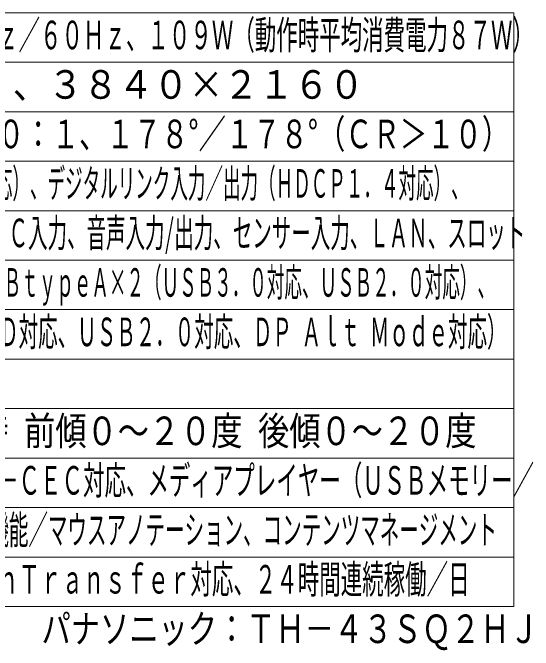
# Model space of a CAD drawing. Units: millimetres on the paper. Extents: x -62 to 64, y -59 to 59.
# Drawn here: x 11.9 to 64.5, y -59 to 5.4 of the extents above; entities that cross this region are included whole.
import ezdxf
from ezdxf.enums import TextEntityAlignment as Align

# ---------------------------------------------------------------- set-up
doc = ezdxf.new("R2010")
doc.units = ezdxf.units.MM
doc.layers.add('0-0_MOJI1', color=7, linetype='Continuous')
doc.layers.add('0-1_相当品', color=4, linetype='Continuous')
doc.layers.add('0-2_WAKU', color=4, linetype='Continuous', lineweight=9)
doc.styles.add('ＭＳ ゴシック', font='')
doc.styles.get('ＭＳ ゴシック').set_extended_font_data('MS Gothic')

msp = doc.modelspace()

# ---------------------------------------------------------------- linework, layer by layer
at = {"layer": '0-2_WAKU', "color": 3}
for p, q in [((62.509, 5.404), (-62.491, 5.404)), ((62.509, -54.596), (62.509, 5.404)), ((-62.491, -54.596), (62.509, -54.596))]:
    msp.add_line(p, q, dxfattribs=at)
at = {"layer": '0-2_WAKU'}
for p, q in [((62.509, 0.404), (-62.491, 0.404)), ((62.509, -4.596), (-62.491, -4.596)), ((62.509, -9.596), (-62.491, -9.596)), ((62.509, -14.596), (-62.491, -14.596)), ((62.509, -19.596), (-62.491, -19.596)), ((-62.491, -24.596), (62.509, -24.596)), ((-62.491, -29.596), (62.509, -29.596)), ((-62.491, -34.596), (62.509, -34.596)), ((-62.491, -39.596), (62.509, -39.596)), ((-62.491, -44.596), (62.509, -44.596)), ((-62.491, -49.596), (62.509, -49.596))]:
    msp.add_line(p, q, dxfattribs=at)

# ---------------------------------------------------------------- texts
at = {"layer": '0-0_MOJI1', "style": 'ＭＳ ゴシック'}
for s, height, width, p in [('ＡＣ１００Ｖ±１０％、５０Ｈｚ／６０Ｈｚ、１０９Ｗ（動作時平均消費電力８７Ｗ）', 2.889, 0.55, (-19.991, 0.848)), ('４３Ｖ型、１６：９、３８４０×２１６０', 2.889, 0.9, (-19.991, -4.152)), ('７００ｃｄ／㎡、１２００：１、１７８°／１７８°（ＣＲ＞１０）', 2.889, 0.7, (-19.991, -9.152)), ('ＨＤＭＩ入力×３（ＨＤＣＰ２．２対応）、デジタルリンク入力／出力（ＨＤＣＰ１．４対応）、', 2.886, 0.45, (-19.991, -14.152)), ('ＩＲ入力／出力、シリアル入力、ＰＣ入力、音声入力/出力、センサー入力、ＬＡＮ、スロット', 2.886, 0.5, (-19.991, -19.152)), ('（Ｉｎｔｅｌ ＳＤＭ仕様対応）、ＵＳＢｔｙｐｅＡ×２（ＵＳＢ３．０対応、ＵＳＢ２．０対応）、', 2.886, 0.45, (-19.991, -24.152)), ('ＵＳＢｔｙｐｅＣ（最大６０Ｗ ＰＤ対応、ＵＳＢ２．０対応、ＤＰ Ａｌｔ Ｍｏｄｅ対応）  ', 2.889, 0.5, (-19.991, -29.152)), ('横／縦、横／縦設置時 前傾０～２０度 後傾０～２０度', 2.886, 0.8, (-19.991, -39.152)), ('ポートレートズーム、ＨＤＭＩ－ＣＥＣ対応、メディアプレイヤー（ＵＳＢメモリー／', 2.889, 0.55, (-19.991, -44.152)), ('内蔵メモリー）、ホワイトボード機能／マウスアノテーション、コンテンツマネージメント', 2.889, 0.5, (-19.991, -49.152)), ('ソフトウェア対応、ＳｃｒｅｅｎＴｒａｎｓｆｅｒ対応、２４時間連続稼働／日', 2.889, 0.55, (-19.991, -54.152))]:
    msp.add_text(s, height=height, dxfattribs=dict(at, width=width)).set_placement(p, align=Align.BOTTOM_LEFT)
at = {"layer": '0-1_相当品', "style": 'ＭＳ ゴシック', "width": 0.75}
msp.add_text('パナソニック：ＴＨ－４３ＳＱ２ＨＪ', height=2.886, dxfattribs=at).set_placement((14.829, -59.152), align=Align.BOTTOM_LEFT)

doc.saveas('drawing.dxf')
